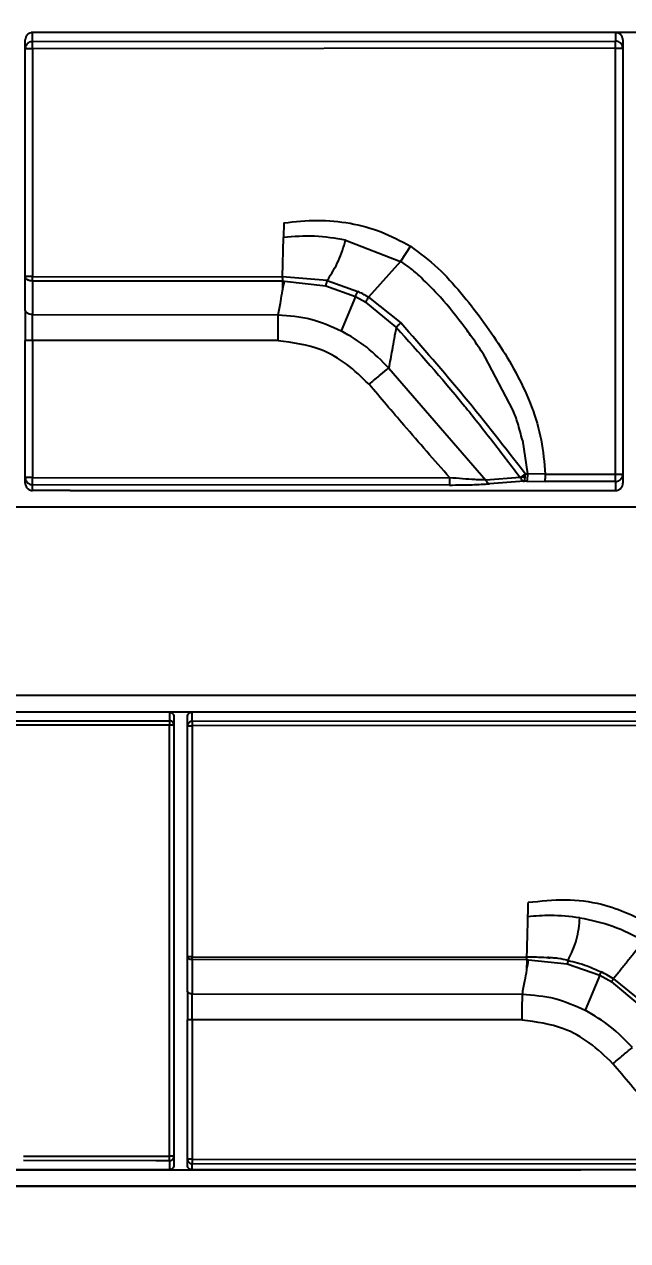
# Model space of a CAD drawing. Header units: millimetres. Extents: x 340 to 481, y 493 to 586.
# Drawn here: x 379.78 to 386.39, y 515.32 to 528.65 of the extents above; entities that cross this region are included whole.
import ezdxf

# ---------------------------------------------------------------- set-up
doc = ezdxf.new("R2010")
doc.units = ezdxf.units.MM
doc.header["$PDSIZE"] = -1
doc.linetypes.add('CENTERX2', pattern=[20.32, 12.7, -2.54, 2.54, -2.54])
doc.dimstyles.new('ISO-25', dxfattribs={"dimtxt": 2.5, "dimasz": 2.5, "dimexe": 1.25, "dimexo": 0.625, "dimtad": 1, "dimtxsty": 'Standard', "dimcen": 2.5, "dimadec": 0, "dimazin": 0, "dimtfac": 1, "dimtmove": 0, "dimatfit": 3, "dimfxl": 1, "dimarcsym": 0})

# ---------------------------------------------------------------- blocks, each defined once
blk = doc.blocks.new('*D1')
at = {"color": 0, "lineweight": -2}
for p, q in [((363.82, 530.628), (363.82, 493.301)), ((435.672, 530.628), (435.672, 493.301)), ((367.9, 495.301), (431.592, 495.301))]:
    blk.add_line(p, q, dxfattribs=at)
at = {"color": 0}
for points in [[(367.9, 495.981), (367.9, 494.621), (363.82, 495.301)], [(431.592, 494.621), (431.592, 495.981), (435.672, 495.301)]]:
    blk.add_solid(points, dxfattribs=at)
at = {"layer": 'Defpoints', "color": 0}
for p in [(363.82, 530.628), (435.672, 530.628), (435.672, 495.301)]:
    blk.add_point(p, dxfattribs=at)
at = {"color": 0, "insert": (399.746, 498.866), "char_height": 3.5, "attachment_point": 5}
blk.add_mtext('71,85', dxfattribs=at)
blk = doc.blocks.new('*D2')
at = {"color": 0, "lineweight": -2}
for p, q in [((394.669, 557.257), (348.229, 557.257)), ((350.229, 553.177), (350.229, 536.154)), ((350.229, 512), (350.229, 529.023)), ((394.669, 507.92), (348.229, 507.92))]:
    blk.add_line(p, q, dxfattribs=at)
at = {"color": 0}
for points in [[(350.909, 553.177), (349.549, 553.177), (350.229, 557.257)], [(349.549, 512), (350.909, 512), (350.229, 507.92)]]:
    blk.add_solid(points, dxfattribs=at)
at = {"layer": 'Defpoints', "color": 0}
for p in [(394.669, 557.257), (350.229, 507.92), (394.669, 507.92)]:
    blk.add_point(p, dxfattribs=at)
at = {"color": 0, "insert": (350.229, 532.589), "char_height": 3.5, "attachment_point": 5}
blk.add_mtext('49,34', dxfattribs=at)

msp = doc.modelspace()

# ---------------------------------------------------------------- linework, layer by layer
at = {"color": 7, "linetype": 'CENTERX2'}
for p, q in [((433.194, 528.565), (366.399, 528.565)), ((366.399, 523.543), (433.194, 523.543)), ((426.416, 521.114), (373.177, 521.114)), ((373.177, 516.095), (426.416, 516.095))]:
    msp.add_line(p, q, dxfattribs=at)
at = {"color": 7, "linetype": 'Continuous', "lineweight": 25}
for p, q in [((379.868, 528.466), (379.868, 528.565)), ((386.258, 528.565), (379.868, 528.565)), ((386.258, 528.565), (386.258, 528.471)), ((379.787, 528.386), (379.787, 528.485)), ((379.868, 528.466), (386.258, 528.471)), ((386.339, 528.485), (386.339, 528.391)), ((379.787, 525.89), (379.787, 528.386)), ((386.258, 528.392), (379.869, 528.387)), ((379.869, 528.387), (379.869, 525.891)), ((386.259, 523.723), (386.258, 528.392)), ((386.339, 528.391), (386.339, 523.722)), ((382.623, 526.478), (382.618, 526.319)), ((382.607, 525.888), (382.618, 526.319)), ((383.3, 526.288), (383.9, 526.056)), ((384.01, 526.223), (383.9, 526.056)), ((383.9, 526.056), (383.552, 525.663)), ((379.787, 525.522), (379.787, 525.89)), ((379.869, 525.891), (382.607, 525.888)), ((382.613, 525.838), (379.869, 525.84)), ((379.869, 525.84), (379.869, 525.472)), ((383.099, 525.846), (382.607, 525.888)), ((382.612, 525.748), (382.613, 525.838)), ((382.613, 525.838), (382.628, 525.838)), ((382.628, 525.838), (383.083, 525.786)), ((383.083, 525.786), (383.408, 525.67)), ((383.099, 525.846), (383.434, 525.725)), ((383.408, 525.67), (383.252, 525.295)), ((383.408, 525.67), (383.522, 525.609)), ((383.552, 525.663), (383.905, 525.381)), ((383.854, 525.333), (383.522, 525.609)), ((379.869, 525.472), (382.56, 525.469)), ((379.787, 523.687), (379.787, 525.188)), ((382.559, 525.188), (379.869, 525.192)), ((379.869, 525.188), (379.869, 523.687)), ((382.559, 525.185), (379.869, 525.188)), ((385.134, 524.429), (384.831, 525.007)), ((383.772, 524.885), (384.835, 523.658)), ((385.237, 524.094), (385.293, 523.725)), ((379.787, 523.624), (379.787, 523.687)), ((379.869, 523.687), (384.441, 523.683)), ((385.214, 523.687), (384.835, 523.658)), ((385.258, 523.645), (384.878, 523.616)), ((385.282, 523.644), (385.258, 523.645)), ((385.267, 523.696), (385.268, 523.726)), ((385.268, 523.726), (385.293, 523.725)), ((385.282, 523.644), (385.488, 523.643)), ((385.488, 523.724), (385.293, 523.725)), ((385.488, 523.724), (386.259, 523.723)), ((386.258, 523.642), (385.488, 523.643)), ((386.258, 523.642), (386.258, 523.543)), ((386.339, 523.722), (386.339, 523.624)), ((379.868, 523.544), (379.868, 523.607)), ((384.44, 523.603), (379.868, 523.607)), ((380.28, 523.543), (379.868, 523.544)), ((380.28, 523.543), (386.258, 523.543)), ((366.819, 523.363), (432.774, 523.363)), ((425.996, 521.294), (373.597, 521.294)), ((381.368, 521.114), (373.227, 521.114)), ((381.368, 521.114), (381.368, 521.019)), ((381.617, 521.013), (381.617, 521.114)), ((389.758, 521.114), (381.617, 521.114)), ((373.227, 521.013), (381.368, 521.019)), ((381.368, 520.97), (373.227, 520.964)), ((381.418, 521.063), (381.418, 520.969)), ((381.418, 520.969), (381.418, 516.244)), ((381.567, 520.963), (381.567, 521.063)), ((381.567, 518.43), (381.567, 520.963)), ((381.617, 521.013), (389.758, 521.019)), ((389.758, 520.97), (381.617, 520.964)), ((381.567, 518.054), (381.567, 518.43)), ((381.617, 518.431), (385.283, 518.428)), ((385.288, 518.396), (381.617, 518.399)), ((381.617, 518.399), (381.617, 518.023)), ((385.287, 518.288), (385.288, 518.396)), ((385.288, 518.396), (385.306, 518.396)), ((385.306, 518.396), (385.729, 518.353)), ((385.729, 518.353), (386.086, 518.23)), ((386.086, 518.23), (385.926, 517.845)), ((386.086, 518.23), (386.218, 518.157)), ((386.528, 517.897), (386.218, 518.157)), ((386.237, 518.19), (386.56, 517.926)), ((381.617, 518.023), (385.237, 518.019)), ((381.567, 516.21), (381.567, 517.739)), ((385.236, 517.738), (381.617, 517.743)), ((381.617, 517.74), (381.617, 516.21)), ((385.236, 517.735), (381.617, 517.74)), ((379.768, 516.246), (381.368, 516.245)), ((381.221, 516.194), (379.768, 516.196)), ((381.368, 516.194), (381.368, 516.095)), ((381.418, 516.244), (381.418, 516.145)), ((381.567, 516.145), (381.567, 516.21)), ((381.617, 516.21), (387.134, 516.206)), ((381.617, 516.095), (381.617, 516.16)), ((386.902, 516.156), (381.617, 516.16)), ((381.368, 516.095), (373.227, 516.095)), ((389.758, 516.095), (381.617, 516.095)), ((425.996, 515.915), (373.597, 515.915))]:
    msp.add_line(p, q, dxfattribs=at)
at = {"color": 7, "linetype": 'Continuous'}
for p, q in [((366.219, 523.363), (433.374, 523.363)), ((426.596, 521.294), (372.997, 521.294)), ((372.997, 515.915), (426.596, 515.915))]:
    msp.add_line(p, q, dxfattribs=at)
at = {"color": 8, "linetype": 'Continuous', "lineweight": 25}
msp.add_line((381.368, 516.194), (381.221, 516.194), dxfattribs=at)
at = {"color": 7, "linetype": 'Continuous', "lineweight": 25, "flags": 128}
for points in [[(382.609, 525.735), (382.61, 525.742), (382.612, 525.748)], [(382.559, 525.185), (382.559, 525.186), (382.559, 525.186), (382.559, 525.186), (382.559, 525.187), (382.559, 525.187), (382.559, 525.188), (382.559, 525.188), (382.559, 525.188)], [(381.617, 520.964), (381.617, 519.697), (381.617, 518.431)], [(385.286, 518.285), (385.286, 518.287), (385.287, 518.288)], [(385.236, 517.735), (385.236, 517.736), (385.236, 517.736), (385.236, 517.736), (385.236, 517.737), (385.236, 517.737), (385.236, 517.738), (385.236, 517.738), (385.236, 517.738)]]:
    msp.add_lwpolyline(points, dxfattribs=at)
at = {"color": 7, "linetype": 'Continuous', "lineweight": 25}
for centre, radius, start, end in [((376.817, 528.402), 3.052, 359.7232, 1.199), ((383.207, 528.407), 3.052, 359.7232, 1.199), ((371.676, 525.895), 8.193, 359.6155, 359.9694), ((296.179, 541.48), 87.853, 349.68407, 349.74388), ((376.885, 523.671), 2.984, 358.7609, 0.2933), ((381.457, 523.668), 2.984, 358.7609, 0.2933), ((382.542, 523.708), 2.947, 358.7356, 0.3039), ((383.313, 523.707), 2.946, 358.7355, 0.3038), ((298.515, 534.026), 88.187, 349.72019, 349.79153)]:
    msp.add_arc(centre, radius, start, end, dxfattribs=at)
for points, knots in [([(379.868, 528.565), (379.857, 528.564), (379.841, 528.562), (379.822, 528.552), (379.806, 528.538), (379.79, 528.516), (379.788, 528.495), (379.787, 528.485)], [0, 0, 0, 0, 0.25342, 0.376755, 0.504454, 0.75394, 1, 1, 1, 1]), ([(386.339, 528.485), (386.338, 528.495), (386.336, 528.511), (386.326, 528.53), (386.312, 528.546), (386.29, 528.562), (386.268, 528.564), (386.258, 528.565)], [0, 0, 0, 0, 0.248992, 0.370652, 0.496975, 0.749541, 1, 1, 1, 1]), ([(379.868, 528.466), (379.86, 528.465), (379.843, 528.464), (379.822, 528.453), (379.806, 528.439), (379.796, 528.424), (379.788, 528.406), (379.787, 528.393), (379.787, 528.386)], [0, 0, 0, 0, 0.182036, 0.411431, 0.545976, 0.690302, 0.842527, 1, 1, 1, 1]), ([(386.339, 528.391), (386.338, 528.398), (386.337, 528.411), (386.33, 528.429), (386.32, 528.443), (386.304, 528.458), (386.283, 528.469), (386.266, 528.47), (386.258, 528.471)], [0, 0, 0, 0, 0.157473, 0.309698, 0.454024, 0.588569, 0.817964, 1, 1, 1, 1]), ([(379.869, 528.387), (379.858, 528.387), (379.843, 528.387), (379.824, 528.387), (379.81, 528.387), (379.8, 528.387), (379.79, 528.387), (379.788, 528.386), (379.787, 528.386)], [0, 0, 0, 0, 0.243619, 0.372782, 0.502319, 0.631447, 0.759537, 1, 1, 1, 1]), ([(386.258, 528.392), (386.266, 528.392), (386.283, 528.392), (386.304, 528.392), (386.32, 528.392), (386.33, 528.392), (386.338, 528.391), (386.338, 528.391), (386.339, 528.391)], [0, 0, 0, 0, 0.181966, 0.411368, 0.545075, 0.689675, 0.842559, 1, 1, 1, 1]), ([(382.623, 526.478), (382.745, 526.492), (382.987, 526.518), (383.348, 526.483), (383.695, 526.39), (383.905, 526.279), (384.01, 526.223)], [0, 0, 0, 0, 0.256766, 0.505731, 0.751665, 1, 1, 1, 1]), ([(383.3, 526.288), (383.187, 526.307), (382.96, 526.344), (382.732, 526.327), (382.618, 526.319)], [0, 0, 0, 0, 0.502047, 1, 1, 1, 1]), ([(383.099, 525.846), (383.143, 525.917), (383.23, 526.055), (383.277, 526.212), (383.3, 526.288)], [0, 0, 0, 0, 0.5118799, 1, 1, 1, 1]), ([(384.01, 526.223), (384.113, 526.146), (384.315, 525.995), (384.645, 525.621), (385.014, 525.127), (385.311, 524.58), (385.455, 524.1), (385.477, 523.849), (385.488, 523.724)], [0, 0, 0, 0, 0.128773, 0.252959, 0.499043, 0.747593, 0.873757, 1, 1, 1, 1]), ([(384.124, 525.882), (384.084, 525.919), (384.014, 525.982), (383.934, 526.034), (383.9, 526.056)], [0, 0, 0, 0, 0.571638, 1, 1, 1, 1]), ([(379.869, 525.891), (379.858, 525.891), (379.843, 525.891), (379.824, 525.89), (379.81, 525.89), (379.8, 525.89), (379.79, 525.89), (379.788, 525.89), (379.787, 525.89)], [0, 0, 0, 0, 0.243618, 0.372782, 0.502319, 0.631447, 0.759537, 1, 1, 1, 1]), ([(379.869, 525.84), (379.858, 525.841), (379.843, 525.842), (379.824, 525.848), (379.81, 525.854), (379.8, 525.862), (379.79, 525.874), (379.788, 525.883), (379.787, 525.89)], [0, 0, 0, 0, 0.2411273, 0.3706866, 0.5027196, 0.6346948, 0.763396, 1, 1, 1, 1]), ([(383.083, 525.786), (383.084, 525.79), (383.086, 525.799), (383.09, 525.814), (383.094, 525.83), (383.097, 525.841), (383.099, 525.846)], [0, 0, 0, 0, 0.247251, 0.499954, 0.752682, 1, 1, 1, 1]), ([(384.606, 525.332), (384.52, 525.445), (384.371, 525.638), (384.197, 525.81), (384.124, 525.882)], [0, 0, 0, 0, 0.580697, 1, 1, 1, 1]), ([(382.56, 525.469), (382.569, 525.518), (382.586, 525.607), (382.602, 525.696), (382.609, 525.735)], [0, 0, 0, 0, 0.559876, 1, 1, 1, 1]), ([(383.408, 525.67), (383.41, 525.674), (383.413, 525.682), (383.419, 525.696), (383.426, 525.711), (383.431, 525.72), (383.434, 525.725)], [0, 0, 0, 0, 0.247199, 0.499741, 0.75242, 1, 1, 1, 1]), ([(383.552, 525.663), (383.531, 525.675), (383.492, 525.697), (383.451, 525.717), (383.434, 525.725)], [0, 0, 0, 0, 0.559705, 1, 1, 1, 1]), ([(383.522, 525.609), (383.527, 525.618), (383.536, 525.635), (383.547, 525.654), (383.552, 525.663)], [0, 0, 0, 0, 0.559502, 1, 1, 1, 1]), ([(379.869, 525.472), (379.858, 525.473), (379.843, 525.473), (379.824, 525.48), (379.81, 525.486), (379.8, 525.494), (379.79, 525.506), (379.788, 525.515), (379.787, 525.522)], [0, 0, 0, 0, 0.2411275, 0.3706869, 0.5027199, 0.6346951, 0.7633962, 1, 1, 1, 1]), ([(379.787, 525.522), (379.787, 525.465), (379.787, 525.363), (379.787, 525.242), (379.787, 525.188)], [0, 0, 0, 0, 0.558255, 1, 1, 1, 1]), ([(382.56, 525.469), (382.681, 525.46), (382.922, 525.443), (383.142, 525.344), (383.252, 525.295)], [0, 0, 0, 0, 0.500216, 1, 1, 1, 1]), ([(383.854, 525.333), (383.858, 525.337), (383.864, 525.343), (383.877, 525.356), (383.891, 525.368), (383.9, 525.377), (383.905, 525.381)], [0, 0, 0, 0, 0.246048, 0.499443, 0.753141, 1, 1, 1, 1]), ([(385.268, 523.726), (385.049, 524.01), (384.611, 524.575), (384.139, 525.113), (383.905, 525.381)], [0, 0, 0, 0, 0.502993, 1, 1, 1, 1]), ([(383.772, 524.885), (383.694, 524.965), (383.54, 525.125), (383.348, 525.238), (383.252, 525.294)], [0, 0, 0, 0, 0.5004186, 1, 1, 1, 1]), ([(383.854, 525.333), (383.839, 525.25), (383.812, 525.1), (383.784, 524.951), (383.772, 524.885)], [0, 0, 0, 0, 0.561163, 1, 1, 1, 1]), ([(383.854, 525.333), (384.103, 525.055), (384.363, 524.765), (384.711, 524.338), (384.92, 524.071), (385.116, 523.815), (385.214, 523.687)], [0, 0, 0, 0, 0.523748, 0.54548, 0.773248, 1, 1, 1, 1]), ([(384.831, 525.007), (384.79, 525.069), (384.718, 525.179), (384.64, 525.285), (384.606, 525.332)], [0, 0, 0, 0, 0.559821, 1, 1, 1, 1]), ([(379.869, 525.188), (379.858, 525.188), (379.843, 525.188), (379.824, 525.188), (379.81, 525.188), (379.8, 525.188), (379.79, 525.188), (379.788, 525.188), (379.787, 525.188)], [0, 0, 0, 0, 0.243617, 0.372782, 0.502319, 0.631448, 0.759539, 1, 1, 1, 1]), ([(379.869, 525.188), (379.869, 525.189), (379.869, 525.19), (379.869, 525.191), (379.869, 525.192)], [0, 0, 0, 0, 0.560036, 1, 1, 1, 1]), ([(383.556, 524.708), (383.476, 524.784), (383.321, 524.935), (382.989, 525.129), (382.721, 525.164), (382.559, 525.185)], [0, 0, 0, 0, 0.292303, 0.572758, 1, 1, 1, 1]), ([(383.556, 524.708), (383.601, 524.745), (383.682, 524.812), (383.744, 524.863), (383.772, 524.885)], [0, 0, 0, 0, 0.559783, 1, 1, 1, 1]), ([(384.441, 523.683), (384.273, 523.875), (383.976, 524.214), (383.683, 524.558), (383.556, 524.708)], [0, 0, 0, 0, 0.563696, 1, 1, 1, 1]), ([(385.237, 524.094), (385.221, 524.157), (385.194, 524.271), (385.152, 524.381), (385.134, 524.429)], [0, 0, 0, 0, 0.559434, 1, 1, 1, 1]), ([(379.869, 523.687), (379.861, 523.687), (379.844, 523.687), (379.822, 523.687), (379.806, 523.687), (379.796, 523.687), (379.788, 523.687), (379.787, 523.687), (379.787, 523.687)], [0, 0, 0, 0, 0.181749, 0.411267, 0.545132, 0.68987, 0.842771, 1, 1, 1, 1]), ([(379.787, 523.687), (379.787, 523.68), (379.788, 523.667), (379.796, 523.649), (379.806, 523.634), (379.822, 523.62), (379.843, 523.609), (379.86, 523.608), (379.868, 523.607)], [0, 0, 0, 0, 0.157473, 0.309698, 0.454024, 0.588569, 0.817964, 1, 1, 1, 1]), ([(379.787, 523.624), (379.787, 523.617), (379.788, 523.604), (379.794, 523.592), (379.796, 523.586)], [0, 0, 0, 0, 0.49972, 1, 1, 1, 1]), ([(384.835, 523.658), (384.821, 523.659), (384.784, 523.66), (384.658, 523.665), (384.535, 523.675), (384.441, 523.683)], [0, 0, 0, 0, 0.121958, 0.327457, 1, 1, 1, 1]), ([(384.835, 523.658), (384.838, 523.653), (384.843, 523.641), (384.854, 523.629), (384.866, 523.619), (384.874, 523.617), (384.878, 523.616)], [0, 0, 0, 0, 0.249815, 0.500001, 0.750184, 1, 1, 1, 1]), ([(385.214, 523.687), (385.218, 523.689), (385.225, 523.694), (385.238, 523.703), (385.253, 523.714), (385.263, 523.722), (385.268, 523.726)], [0, 0, 0, 0, 0.221754, 0.48712, 0.729136, 1, 1, 1, 1]), ([(385.267, 523.696), (385.261, 523.694), (385.25, 523.691), (385.231, 523.688), (385.22, 523.687), (385.214, 523.687)], [0, 0, 0, 0, 0.332412, 0.622939, 1, 1, 1, 1]), ([(385.214, 523.687), (385.216, 523.682), (385.22, 523.673), (385.23, 523.66), (385.242, 523.649), (385.252, 523.646), (385.258, 523.645)], [0, 0, 0, 0, 0.192714, 0.422126, 0.691653, 1, 1, 1, 1]), ([(385.258, 523.645), (385.259, 523.646), (385.261, 523.649), (385.263, 523.66), (385.266, 523.676), (385.267, 523.689), (385.267, 523.696)], [0, 0, 0, 0, 0.250201, 0.500438, 0.74999, 1, 1, 1, 1]), ([(385.293, 523.725), (385.293, 523.716), (385.292, 523.696), (385.29, 523.669), (385.286, 523.65), (385.283, 523.646), (385.282, 523.644)], [0, 0, 0, 0, 0.241189, 0.50025, 0.759175, 1, 1, 1, 1]), ([(386.258, 523.543), (386.269, 523.544), (386.285, 523.546), (386.304, 523.556), (386.32, 523.57), (386.336, 523.592), (386.338, 523.613), (386.339, 523.624)], [0, 0, 0, 0, 0.253434, 0.376773, 0.504477, 0.753954, 1, 1, 1, 1]), ([(386.259, 523.723), (386.269, 523.723), (386.284, 523.723), (386.303, 523.723), (386.316, 523.723), (386.326, 523.723), (386.336, 523.722), (386.338, 523.722), (386.339, 523.722)], [0, 0, 0, 0, 0.243748, 0.372829, 0.502302, 0.631376, 0.759401, 1, 1, 1, 1]), ([(386.307, 523.658), (386.311, 523.662), (386.32, 523.67), (386.33, 523.685), (386.337, 523.703), (386.338, 523.716), (386.339, 523.722)], [0, 0, 0, 0, 0.2285375, 0.4738351, 0.7324612, 1, 1, 1, 1]), ([(379.796, 523.586), (379.8, 523.58), (379.808, 523.568), (379.826, 523.555), (379.846, 523.545), (379.861, 523.544), (379.868, 523.544)], [0, 0, 0, 0, 0.247628, 0.492595, 0.747916, 1, 1, 1, 1]), ([(384.44, 523.603), (384.525, 523.604), (384.684, 523.605), (384.817, 523.613), (384.878, 523.616)], [0, 0, 0, 0, 0.537944, 1, 1, 1, 1]), ([(381.368, 521.114), (381.374, 521.113), (381.387, 521.111), (381.401, 521.102), (381.41, 521.092), (381.416, 521.08), (381.417, 521.07), (381.418, 521.063)], [0, 0, 0, 0, 0.248058, 0.496447, 0.622032, 0.744461, 1, 1, 1, 1]), ([(381.567, 521.063), (381.567, 521.07), (381.569, 521.083), (381.578, 521.097), (381.588, 521.105), (381.6, 521.112), (381.61, 521.113), (381.617, 521.114)], [0, 0, 0, 0, 0.245909, 0.492995, 0.619083, 0.742251, 1, 1, 1, 1]), ([(381.418, 520.969), (381.418, 520.973), (381.417, 520.981), (381.413, 520.992), (381.406, 521.002), (381.396, 521.011), (381.383, 521.018), (381.372, 521.018), (381.368, 521.019)], [0, 0, 0, 0, 0.1574, 0.30888, 0.453559, 0.588729, 0.817783, 1, 1, 1, 1]), ([(381.368, 516.245), (381.368, 517.032), (381.368, 518.607), (381.368, 520.182), (381.368, 520.97)], [0, 0, 0, 0, 0.5000004, 1, 1, 1, 1]), ([(381.418, 520.969), (381.417, 520.969), (381.416, 520.969), (381.41, 520.969), (381.404, 520.969), (381.396, 520.97), (381.384, 520.97), (381.374, 520.97), (381.368, 520.97)], [0, 0, 0, 0, 0.241272, 0.369385, 0.498377, 0.627658, 0.756526, 1, 1, 1, 1]), ([(381.617, 521.013), (381.612, 521.012), (381.601, 521.011), (381.588, 521.005), (381.579, 520.995), (381.572, 520.986), (381.567, 520.975), (381.567, 520.967), (381.567, 520.963)], [0, 0, 0, 0, 0.182217, 0.41127, 0.54644, 0.691119, 0.8426, 1, 1, 1, 1]), ([(381.567, 520.963), (381.567, 520.963), (381.568, 520.963), (381.572, 520.963), (381.579, 520.963), (381.589, 520.963), (381.602, 520.963), (381.613, 520.964), (381.617, 520.964)], [0, 0, 0, 0, 0.157941, 0.311366, 0.456338, 0.590153, 0.819038, 1, 1, 1, 1]), ([(385.299, 519.028), (385.298, 518.999), (385.296, 518.946), (385.295, 518.893), (385.295, 518.869)], [0, 0, 0, 0, 0.552688, 1, 1, 1, 1]), ([(385.299, 519.028), (385.436, 519.042), (385.704, 519.07), (386.185, 519.014), (386.493, 518.864), (386.681, 518.773)], [0, 0, 0, 0, 0.287303, 0.565353, 1, 1, 1, 1]), ([(385.295, 518.869), (385.293, 518.796), (385.289, 518.648), (385.285, 518.501), (385.283, 518.428)], [0, 0, 0, 0, 0.500058, 1, 1, 1, 1]), ([(385.868, 518.858), (385.761, 518.87), (385.57, 518.892), (385.379, 518.876), (385.295, 518.869)], [0, 0, 0, 0, 0.560788, 1, 1, 1, 1]), ([(385.738, 518.391), (385.774, 518.467), (385.845, 518.614), (385.86, 518.778), (385.868, 518.858)], [0, 0, 0, 0, 0.510707, 1, 1, 1, 1]), ([(385.868, 518.858), (385.99, 518.833), (386.236, 518.782), (386.459, 518.665), (386.572, 518.606)], [0, 0, 0, 0, 0.494975, 1, 1, 1, 1]), ([(386.572, 518.606), (386.533, 518.559), (386.47, 518.481), (386.383, 518.373), (386.31, 518.282), (386.262, 518.221), (386.237, 518.19)], [0, 0, 0, 0, 0.34125, 0.561536, 0.781177, 1, 1, 1, 1]), ([(381.617, 518.431), (381.611, 518.431), (381.601, 518.431), (381.589, 518.431), (381.581, 518.431), (381.575, 518.431), (381.569, 518.43), (381.567, 518.43), (381.567, 518.43)], [0, 0, 0, 0, 0.2433647, 0.3723047, 0.5016372, 0.6306773, 0.758853, 1, 1, 1, 1]), ([(381.617, 518.399), (381.611, 518.4), (381.601, 518.4), (381.589, 518.404), (381.581, 518.408), (381.575, 518.413), (381.568, 518.42), (381.567, 518.426), (381.567, 518.43)], [0, 0, 0, 0, 0.2404321, 0.3699897, 0.5016378, 0.6329792, 0.7617917, 1, 1, 1, 1]), ([(385.738, 518.391), (385.702, 518.399), (385.646, 518.411), (385.576, 518.418), (385.539, 518.42), (385.523, 518.421), (385.519, 518.421), (385.518, 518.421), (385.518, 518.421), (385.518, 518.421), (385.518, 518.421), (385.518, 518.421), (385.518, 518.421), (385.518, 518.421), (385.52, 518.421), (385.525, 518.42), (385.531, 518.42), (385.536, 518.419), (385.538, 518.419), (385.538, 518.419), (385.539, 518.419), (385.539, 518.419), (385.538, 518.419), (385.538, 518.419), (385.535, 518.419), (385.494, 518.42), (385.424, 518.425), (385.341, 518.426), (385.298, 518.427), (385.283, 518.428)], [0, 0, 0, 0, 0.219576, 0.347272, 0.422551, 0.440648, 0.444824, 0.445699, 0.445794, 0.445824, 0.445844, 0.445877, 0.445948, 0.446232, 0.448292, 0.453876, 0.474788, 0.484507, 0.486777, 0.487267, 0.487322, 0.487356, 0.487493, 0.488545, 0.491457, 0.502458, 0.740696, 0.910917, 1, 1, 1, 1]), ([(381.617, 518.399), (381.617, 518.4), (381.617, 518.403), (381.617, 518.405), (381.617, 518.406)], [0, 0, 0, 0, 0.564212, 1, 1, 1, 1]), ([(385.738, 518.391), (385.736, 518.384), (385.733, 518.37), (385.73, 518.358), (385.729, 518.353)], [0, 0, 0, 0, 0.560282, 1, 1, 1, 1]), ([(385.738, 518.391), (385.808, 518.373), (385.933, 518.341), (386.05, 518.288), (386.102, 518.264)], [0, 0, 0, 0, 0.560723, 1, 1, 1, 1]), ([(385.237, 518.019), (385.246, 518.068), (385.263, 518.157), (385.279, 518.246), (385.286, 518.285)], [0, 0, 0, 0, 0.559875, 1, 1, 1, 1]), ([(386.086, 518.23), (386.087, 518.232), (386.089, 518.237), (386.093, 518.246), (386.097, 518.255), (386.1, 518.261), (386.102, 518.264)], [0, 0, 0, 0, 0.247207, 0.499769, 0.752452, 1, 1, 1, 1]), ([(386.237, 518.19), (386.212, 518.205), (386.168, 518.231), (386.122, 518.254), (386.102, 518.264)], [0, 0, 0, 0, 0.560646, 1, 1, 1, 1]), ([(386.218, 518.157), (386.221, 518.162), (386.226, 518.173), (386.234, 518.185), (386.237, 518.19)], [0, 0, 0, 0, 0.5562198, 1, 1, 1, 1]), ([(381.617, 518.023), (381.611, 518.023), (381.601, 518.024), (381.589, 518.028), (381.581, 518.032), (381.575, 518.037), (381.568, 518.044), (381.567, 518.05), (381.567, 518.054)], [0, 0, 0, 0, 0.240431, 0.369989, 0.501637, 0.632978, 0.761791, 1, 1, 1, 1]), ([(381.567, 518.054), (381.567, 518), (381.567, 517.904), (381.567, 517.79), (381.567, 517.739)], [0, 0, 0, 0, 0.5582554, 1, 1, 1, 1]), ([(385.237, 518.019), (385.357, 518.01), (385.597, 517.993), (385.816, 517.894), (385.926, 517.845)], [0, 0, 0, 0, 0.5001005, 1, 1, 1, 1]), ([(386.444, 517.435), (386.367, 517.515), (386.213, 517.675), (386.022, 517.788), (385.926, 517.844)], [0, 0, 0, 0, 0.500604, 1, 1, 1, 1]), ([(381.617, 517.74), (381.611, 517.74), (381.601, 517.74), (381.589, 517.74), (381.581, 517.74), (381.575, 517.74), (381.569, 517.74), (381.567, 517.739), (381.567, 517.739)], [0, 0, 0, 0, 0.243359, 0.3723, 0.501634, 0.630676, 0.758854, 1, 1, 1, 1]), ([(381.617, 517.74), (381.617, 517.74), (381.617, 517.741), (381.617, 517.742), (381.617, 517.743)], [0, 0, 0, 0, 0.560035, 1, 1, 1, 1]), ([(386.229, 517.258), (386.146, 517.338), (385.986, 517.492), (385.652, 517.682), (385.391, 517.715), (385.236, 517.735)], [0, 0, 0, 0, 0.306126, 0.590327, 1, 1, 1, 1]), ([(386.229, 517.258), (386.274, 517.295), (386.354, 517.362), (386.416, 517.413), (386.444, 517.435)], [0, 0, 0, 0, 0.559618, 1, 1, 1, 1]), ([(387.134, 516.206), (386.963, 516.402), (386.658, 516.751), (386.359, 517.104), (386.229, 517.258)], [0, 0, 0, 0, 0.563634, 1, 1, 1, 1]), ([(381.418, 516.244), (381.418, 516.244), (381.417, 516.244), (381.413, 516.244), (381.406, 516.245), (381.396, 516.245), (381.383, 516.245), (381.373, 516.245), (381.368, 516.245)], [0, 0, 0, 0, 0.158153, 0.311555, 0.456386, 0.590042, 0.818817, 1, 1, 1, 1]), ([(381.368, 516.194), (381.372, 516.195), (381.383, 516.196), (381.396, 516.202), (381.406, 516.211), (381.413, 516.221), (381.417, 516.232), (381.418, 516.24), (381.418, 516.244)], [0, 0, 0, 0, 0.182059, 0.411118, 0.546082, 0.691024, 0.842655, 1, 1, 1, 1]), ([(381.617, 516.21), (381.613, 516.21), (381.602, 516.21), (381.589, 516.21), (381.579, 516.21), (381.572, 516.21), (381.568, 516.21), (381.567, 516.21), (381.567, 516.21)], [0, 0, 0, 0, 0.180959, 0.409845, 0.543663, 0.688637, 0.842062, 1, 1, 1, 1]), ([(381.567, 516.21), (381.567, 516.206), (381.567, 516.198), (381.572, 516.187), (381.579, 516.177), (381.588, 516.168), (381.601, 516.161), (381.612, 516.161), (381.617, 516.16)], [0, 0, 0, 0, 0.1574, 0.308881, 0.45356, 0.58873, 0.817784, 1, 1, 1, 1]), ([(381.418, 516.145), (381.417, 516.138), (381.416, 516.125), (381.406, 516.112), (381.396, 516.103), (381.385, 516.096), (381.374, 516.095), (381.368, 516.095)], [0, 0, 0, 0, 0.245895, 0.492972, 0.619064, 0.742237, 1, 1, 1, 1]), ([(381.617, 516.095), (381.61, 516.095), (381.597, 516.097), (381.583, 516.107), (381.575, 516.116), (381.568, 516.128), (381.567, 516.138), (381.567, 516.145)], [0, 0, 0, 0, 0.248072, 0.49647, 0.622051, 0.744476, 1, 1, 1, 1])]:
    msp.add_open_spline(points, degree=3, knots=knots, dxfattribs=at)
for points in [[(382.613, 525.838), (382.612, 525.845), (382.61, 525.861), (382.608, 525.879), (382.607, 525.888)], [(379.869, 525.192), (379.869, 525.243), (379.868, 525.344), (379.868, 525.429), (379.869, 525.472)], [(382.559, 525.188), (382.559, 525.239), (382.559, 525.341), (382.56, 525.426), (382.56, 525.469)], [(381.368, 521.019), (381.368, 521.018), (381.368, 521.015), (381.368, 521.004), (381.368, 520.988), (381.368, 520.976), (381.368, 520.97)], [(381.617, 521.013), (381.617, 521.011), (381.617, 521.009), (381.617, 520.997), (381.617, 520.982), (381.617, 520.97), (381.617, 520.964)], [(381.617, 518.406), (381.617, 518.41), (381.617, 518.418), (381.617, 518.427), (381.617, 518.431)], [(385.288, 518.396), (385.287, 518.401), (385.285, 518.411), (385.284, 518.422), (385.283, 518.428)], [(381.617, 517.743), (381.617, 517.794), (381.617, 517.895), (381.617, 517.98), (381.617, 518.023)], [(385.236, 517.738), (385.236, 517.789), (385.236, 517.891), (385.237, 517.976), (385.237, 518.019)], [(381.368, 516.194), (381.368, 516.196), (381.368, 516.198), (381.368, 516.21), (381.368, 516.226), (381.368, 516.239), (381.368, 516.245)], [(381.617, 516.21), (381.617, 516.204), (381.617, 516.192), (381.617, 516.176), (381.617, 516.164), (381.617, 516.161), (381.617, 516.16)]]:
    msp.add_open_spline(points, degree=3, dxfattribs=at)
at = {"color": 8, "linetype": 'Continuous', "lineweight": 25}
msp.add_open_spline([(386.258, 523.642), (386.266, 523.643), (386.283, 523.644), (386.298, 523.653), (386.307, 523.658)], degree=3, knots=[0, 0, 0, 0, 0.442398, 1, 1, 1, 1], dxfattribs=at)

# ---------------------------------------------------------------- dimensions: what is measured, and where the dimension line sits
dim = msp.add_linear_dim(base=(350.229, 507.92), p1=(394.669, 557.257), p2=(394.669, 507.92), angle=90, dimstyle='ISO-25', override={"dimtxt": 3.5, "dimasz": 4.08, "dimexe": 2, "dimexo": 0, "dimgap": 1.524, "dimtih": 1, "dimtoh": 1, "dimzin": 0, "dimadec": 2, "dimtzin": 0})
dim.commit()
dim.dimension.update_dxf_attribs({"geometry": '*D2', "text_midpoint": (350.229, 532.589)})
dim = msp.add_linear_dim(base=(435.672, 495.301), p1=(363.82, 530.628), p2=(435.672, 530.628), dimstyle='ISO-25', override={"dimtxt": 3.5, "dimasz": 4.08, "dimexe": 2, "dimexo": 0, "dimgap": 1.524, "dimtih": 1, "dimtoh": 1, "dimzin": 0, "dimadec": 2, "dimtzin": 0})
dim.commit()
dim.dimension.update_dxf_attribs({"geometry": '*D1', "text_midpoint": (399.746, 498.866)})

doc.saveas('drawing.dxf')
